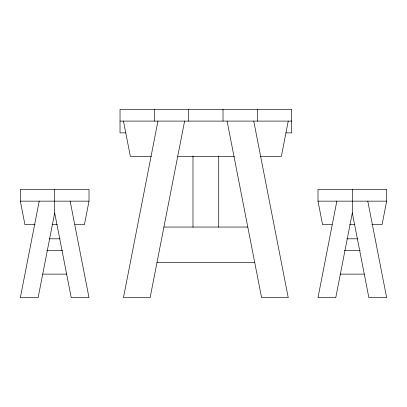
<?xml version="1.0" encoding="UTF-8"?>
<svg xmlns="http://www.w3.org/2000/svg" width="407" height="407" viewBox="0 0 407 407"><rect width="100%" height="100%" fill="white"/><g stroke="black" fill="none" stroke-linecap="round" stroke-linejoin="round"><path stroke-width="0.61" d="M39.209 201.144L20.35 297.675L38.121 297.675L54.68 212.907L54.68 189.372M35.068 224.689L24.949 224.689L20.35 201.144L20.35 189.372L89.011 189.372L89.011 201.144L84.412 224.689L74.924 224.689M157.957 121.098L123.458 297.675L150.117 297.675L184.61 121.098M288.242 121.098L281.344 156.415L260.409 156.415M336.848 201.144L317.989 297.675L335.76 297.675L352.32 212.907L352.32 189.372M332.076 224.689L322.588 224.689L317.989 201.144L317.989 189.372L386.65 189.372L386.65 201.144L382.051 224.689L371.932 224.689M120.029 121.098L291.677 121.098M125.748 132.87L120.029 132.87L120.029 109.325L291.677 109.325L291.677 132.87L285.953 132.87M151.292 156.415L130.357 156.415L123.458 121.098M177.94 156.415L234.401 156.415M20.35 201.144L89.011 201.144M317.989 201.144L386.65 201.144M52.152 224.689L57.209 224.689M349.791 224.689L354.848 224.689M163.935 227.045L247.771 227.045M49.278 238.812L60.083 238.812M346.917 238.812L357.722 238.812M46.734 250.585L62.627 250.585M344.373 250.585L360.266 250.585M157.005 262.357L254.701 262.357M42.659 274.13L66.697 274.13M340.303 274.13L364.341 274.13M367.791 201.144L386.65 297.675L368.879 297.675L352.32 212.907M253.749 121.098L288.242 297.675L261.589 297.675L227.091 121.098M70.152 201.144L89.011 297.675L71.24 297.675L54.68 212.907M257.346 109.325L257.346 121.098M223.016 109.325L223.016 121.098M218.727 156.013L218.727 227.259M192.979 156.013L192.979 227.259M188.685 109.325L188.685 121.098M154.355 109.325L154.355 121.098"/></g></svg>
